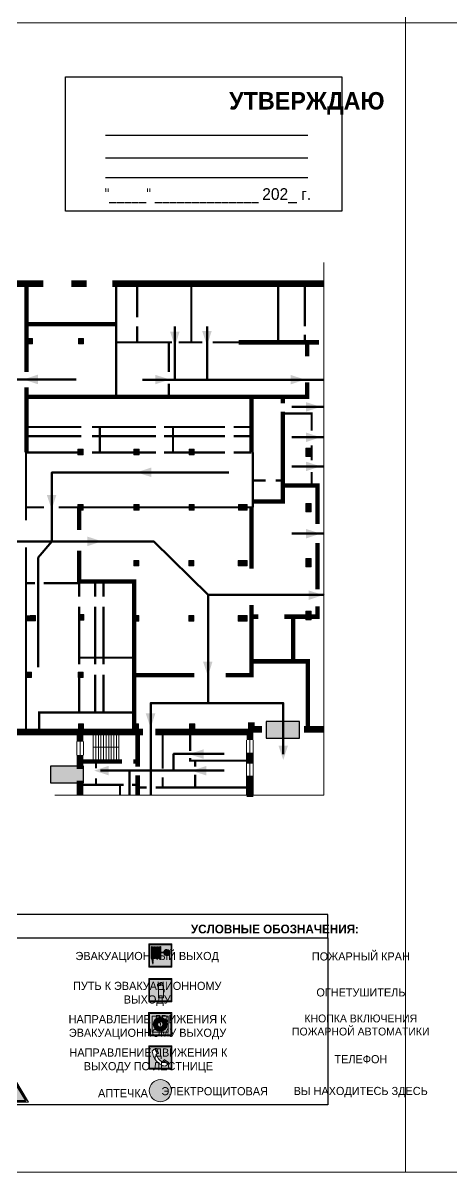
# Model space of a CAD drawing. Header units: millimetres. Extents: x 13810 to 67229, y 12374 to 21950.
# Drawn here: x 38630.7 to 38777.9, y 13759.1 to 14154.1 of the extents above; entities that cross this region are included whole.
import ezdxf

# ---------------------------------------------------------------- set-up
doc = ezdxf.new("R2010")
doc.units = ezdxf.units.MM
doc.layers.add('План_Штампы', color=7, linetype='Continuous')
doc.styles.add('обычный', font='arial.ttf')

# ---------------------------------------------------------------- blocks, each defined once
blk = doc.blocks.new('A$C3E6D3DDE')
at = {"lineweight": 5}
h = blk.add_hatch(color=40, dxfattribs=at)
h.paths.add_polyline_path([(24.1, 1.45), (16.46, -11.35), (31.74, -11.35)])
h.paths.add_polyline_path([(24.09, -0.46), (30.03, -10.41), (18.14, -10.41)], flags=16)
h.paths.add_polyline_path([(24.54, -3.08), (23.41, -6.02), (25.13, -5.01), (24.33, -8.5), (24.82, -8.27), (23.79, -9.86), (23.4, -8.04), (23.8, -8.43), (24.04, -6.29), (22.39, -7.25), (23.44, -3.08)], flags=0)
h = blk.add_hatch(color=256, dxfattribs=at)
h.paths.add_polyline_path([(24.37, 0.03, 0.567511), (23.82, 0.03), (17.59, -10.4, 0.582454), (17.86, -10.88), (30.32, -10.88, 0.582149), (30.6, -10.4)])
h.paths.add_polyline_path([(24.09, -0.46), (18.14, -10.41), (30.03, -10.41)], flags=16)
h.paths.add_polyline_path([(24.54, -3.08), (23.41, -6.02), (25.13, -5.01), (24.33, -8.5), (24.82, -8.27), (23.79, -9.86), (23.4, -8.04), (23.8, -8.43), (24.04, -6.29), (22.39, -7.25), (23.44, -3.08)], flags=0)
h = blk.add_hatch(color=40, dxfattribs=at)
h.paths.add_polyline_path([(24.09, -0.46), (18.14, -10.41), (30.03, -10.41)])
h.paths.add_polyline_path([(24.82, -8.27), (23.79, -9.86), (23.4, -8.04), (23.8, -8.43), (24.04, -6.29), (22.39, -7.25), (23.44, -3.08), (24.54, -3.08), (23.41, -6.02), (25.13, -5.01), (24.33, -8.5)], flags=16)
at = {"color": 40, "lineweight": 5}
for p, q in [((16.46, -11.35), (24.1, 1.45)), ((24.1, 1.45), (31.74, -11.35))]:
    blk.add_line(p, q, dxfattribs=at)
at = {"lineweight": 5}
for p, q in [((17.59, -10.4), (23.82, 0.03)), ((24.37, 0.03), (30.6, -10.4)), ((18.14, -10.41), (24.09, -0.46)), ((23.44, -3.08), (22.39, -7.25)), ((22.39, -7.25), (24.04, -6.29)), ((23.41, -6.02), (24.54, -3.08)), ((25.13, -5.01), (23.41, -6.02)), ((24.54, -3.08), (23.44, -3.08)), ((24.04, -6.29), (23.8, -8.43)), ((24.09, -0.46), (30.03, -10.41)), ((24.33, -8.5), (25.13, -5.01)), ((17.86, -10.88), (30.32, -10.88)), ((18.14, -10.41), (30.03, -10.41)), ((23.8, -8.43), (23.4, -8.04)), ((23.4, -8.04), (23.79, -9.86)), ((23.79, -9.86), (24.82, -8.27)), ((24.82, -8.27), (24.33, -8.5))]:
    blk.add_line(p, q, dxfattribs=at)
at = {"color": 50, "lineweight": 5}
blk.add_line((31.74, -11.35), (16.46, -11.35), dxfattribs=at)
blk = doc.blocks.new('A$C37112FD5')
at = {"true_color": 0xf5f5ff}
h = blk.add_hatch(color=7, dxfattribs=at)
h.dxf.hatch_style = 1
h.paths.add_polyline_path([(12.8, -7.4), (0, -7.4), (0, -20.2), (12.8, -20.2)])
h.paths.add_polyline_path([(12.29, -7.91), (12.29, -19.69), (0.51, -19.69), (0.51, -7.91)], flags=16)
h.paths.add_polyline_path([(4.98, -9.04, -0.42597), (5.17, -9.22), (5.17, -12.25), (5.17, -15.29, -0.432244), (4.98, -15.47), (4.83, -15.47, -0.42597), (4.64, -15.29), (4.64, -12.25), (4.64, -9.22, -0.432244), (4.83, -9.04)], flags=0)
h.paths.add_polyline_path([(4.28, -9.22), (4.28, -12.25), (4.28, -15.29, -0.432244), (4.09, -15.47), (3.94, -15.47, -0.42597), (3.75, -15.29), (3.75, -12.25), (3.75, -9.22, -0.432244), (3.94, -9.04), (4.09, -9.04, -0.42597)], flags=0)
h.paths.add_polyline_path([(5.72, -9.04), (5.87, -9.04, -0.42597), (6.06, -9.22), (6.06, -12.25), (6.06, -15.29, -0.432244), (5.87, -15.47), (5.72, -15.47, -0.42597), (5.53, -15.29), (5.53, -12.25), (5.53, -9.22, -0.432244)], flags=0)
h.paths.add_polyline_path([(6.42, -8.9), (6.5, -8.9, -0.42597), (6.69, -9.08), (6.69, -12.03), (8.21, -12.03, -15.824349), (8.21, -12.47), (6.69, -12.47), (6.69, -15.42, -0.432244), (6.5, -15.6), (6.42, -15.6)], flags=0)
h.paths.add_polyline_path([(3.39, -9.22), (3.39, -12.25), (3.39, -15.29, -0.432244), (3.2, -15.47), (3.05, -15.47, -0.42597), (2.85, -15.29), (2.85, -12.25), (2.85, -9.22, -0.432244), (3.05, -9.04), (3.2, -9.04, -0.42597)], flags=0)
h.paths.add_polyline_path([(2.5, -9.22), (2.5, -16.71), (1.96, -16.71), (1.96, -9.22, -0.432244), (2.15, -9.04), (2.31, -9.04, -0.42597)], flags=0)
h.paths.add_polyline_path([(1.61, -8.9), (1.61, -15.6), (1.57, -15.6, -0.42597), (1.37, -15.42), (1.37, -12.03), (1.37, -9.09, -0.432244), (1.57, -8.9)], flags=0)
h.paths.add_polyline_path([(9.76, -10.81), (9.76, -12.03), (8.49, -12.03, -0.336371)], flags=0)
h.paths.add_polyline_path([(8.49, -12.47), (9.76, -12.47), (9.76, -13.7, -0.336371)], flags=0)
h.paths.add_polyline_path([(10.11, -10.81, -0.336371), (11.38, -12.03), (10.11, -12.03)], flags=0)
h.paths.add_polyline_path([(10.11, -12.47), (11.38, -12.47, -0.336371), (10.11, -13.7)], flags=0)
h.paths.add_polyline_path([(2.5, -16.84), (2.5, -17.05), (1.97, -17.05), (1.97, -16.84)], flags=0)
h.paths.add_polyline_path([(2.5, -17.24, -0.033778), (2.24, -18.6, -0.033778), (1.97, -17.24)], flags=0)
h = blk.add_hatch(color=242)
h.dxf.hatch_style = 1
h.paths.add_polyline_path([(12.29, -7.91), (0.51, -7.91), (0.51, -19.69), (12.29, -19.69)])
h.paths.add_polyline_path([(6.42, -15.6), (6.42, -8.9), (6.5, -8.9, -0.42597), (6.69, -9.08), (6.69, -12.03), (8.21, -12.03, -15.824349), (8.21, -12.47), (6.69, -12.47), (6.69, -15.42, -0.432244), (6.5, -15.6)], flags=16)
h.paths.add_polyline_path([(5.87, -15.47), (5.72, -15.47, -0.42597), (5.53, -15.29), (5.53, -12.25), (5.53, -9.22, -0.432244), (5.72, -9.04), (5.87, -9.04, -0.42597), (6.06, -9.22), (6.06, -12.25), (6.06, -15.29, -0.432244)], flags=16)
h.paths.add_polyline_path([(4.98, -15.47), (4.83, -15.47, -0.42597), (4.64, -15.29), (4.64, -12.25), (4.64, -9.22, -0.432244), (4.83, -9.04), (4.98, -9.04, -0.42597), (5.17, -9.22), (5.17, -12.25), (5.17, -15.29, -0.432244)], flags=16)
h.paths.add_polyline_path([(4.09, -15.47), (3.94, -15.47, -0.42597), (3.75, -15.29), (3.75, -12.25), (3.75, -9.22, -0.432244), (3.94, -9.04), (4.09, -9.04, -0.42597), (4.28, -9.22), (4.28, -12.25), (4.28, -15.29, -0.432244)], flags=16)
h.paths.add_polyline_path([(3.2, -15.47), (3.05, -15.47, -0.42597), (2.85, -15.29), (2.85, -12.25), (2.85, -9.22, -0.432244), (3.05, -9.04), (3.2, -9.04, -0.42597), (3.39, -9.22), (3.39, -12.25), (3.39, -15.29, -0.432244)], flags=16)
h.paths.add_polyline_path([(2.5, -17.05), (1.97, -17.05), (1.97, -16.84), (2.5, -16.84)], flags=16)
h.paths.add_polyline_path([(2.5, -17.24, -0.033778), (2.24, -18.6, -0.033778), (1.97, -17.24)], flags=16)
h.paths.add_polyline_path([(2.5, -16.71), (1.96, -16.71), (1.96, -9.22, -0.432244), (2.15, -9.04), (2.31, -9.04, -0.42597), (2.5, -9.22)], flags=16)
h.paths.add_polyline_path([(1.61, -15.6), (1.57, -15.6, -0.42597), (1.37, -15.42), (1.37, -12.03), (1.37, -9.09, -0.432244), (1.57, -8.9), (1.61, -8.9)], flags=16)
h.paths.add_polyline_path([(8.49, -12.47), (9.76, -12.47), (9.76, -13.7, -0.336371)], flags=0)
h.paths.add_polyline_path([(10.11, -13.7), (10.11, -12.47), (11.38, -12.47, -0.336371)], flags=0)
h.paths.add_polyline_path([(8.49, -12.03, -0.336371), (9.76, -10.81), (9.76, -12.03)], flags=0)
h.paths.add_polyline_path([(10.11, -12.03), (10.11, -10.81, -0.336371), (11.38, -12.03)], flags=0)
h = blk.add_hatch(color=7, dxfattribs=at)
h.dxf.hatch_style = 1
h.paths.add_polyline_path([(1.61, -8.9), (1.57, -8.9, 0.432244), (1.37, -9.09), (1.37, -12.03), (1.37, -15.42, 0.42597), (1.57, -15.6), (1.61, -15.6)])
h.paths.add_polyline_path([(2.5, -9.22, 0.42597), (2.31, -9.04), (2.15, -9.04, 0.432244), (1.96, -9.22), (1.96, -16.71), (2.5, -16.71)])
h.paths.add_polyline_path([(2.5, -16.84), (1.97, -16.84), (1.97, -17.05), (2.5, -17.05)])
h.paths.add_polyline_path([(2.5, -17.24), (1.97, -17.24, 0.033778), (2.24, -18.6, 0.033778)])
h.paths.add_polyline_path([(3.39, -12.25), (3.39, -9.22, 0.42597), (3.2, -9.04), (3.05, -9.04, 0.432244), (2.85, -9.22), (2.85, -12.25), (2.85, -15.29, 0.42597), (3.05, -15.47), (3.2, -15.47, 0.432244), (3.39, -15.29)])
h.paths.add_polyline_path([(4.28, -12.25), (4.28, -9.22, 0.42597), (4.09, -9.04), (3.94, -9.04, 0.432244), (3.75, -9.22), (3.75, -12.25), (3.75, -15.29, 0.42597), (3.94, -15.47), (4.09, -15.47, 0.432244), (4.28, -15.29)])
h.paths.add_polyline_path([(5.17, -12.25), (5.17, -9.22, 0.42597), (4.98, -9.04), (4.83, -9.04, 0.432244), (4.64, -9.22), (4.64, -12.25), (4.64, -15.29, 0.42597), (4.83, -15.47), (4.98, -15.47, 0.432244), (5.17, -15.29)])
h.paths.add_polyline_path([(6.06, -12.25), (6.06, -9.22, 0.42597), (5.87, -9.04), (5.72, -9.04, 0.432244), (5.53, -9.22), (5.53, -12.25), (5.53, -15.29, 0.42597), (5.72, -15.47), (5.87, -15.47, 0.432244), (6.06, -15.29)])
h.paths.add_polyline_path([(6.69, -12.47), (8.21, -12.47, 15.824349), (8.21, -12.03), (6.69, -12.03), (6.69, -9.08, 0.42597), (6.5, -8.9), (6.42, -8.9), (6.42, -15.6), (6.5, -15.6, 0.432244), (6.69, -15.42)])
h.paths.add_polyline_path([(8.49, -12.47), (9.76, -12.47), (9.76, -13.7, -0.336371)], flags=16)
h.paths.add_polyline_path([(8.49, -12.03, -0.336371), (9.76, -10.81), (9.76, -12.03)], flags=16)
h.paths.add_polyline_path([(10.11, -12.47), (11.38, -12.47, -0.336371), (10.11, -13.7)], flags=16)
h.paths.add_polyline_path([(10.11, -12.03), (10.11, -10.81, -0.336371), (11.38, -12.03)], flags=16)
h = blk.add_hatch(color=242)
h.dxf.hatch_style = 1
h.paths.add_polyline_path([(9.76, -10.81, 0.336371), (8.49, -12.03), (9.76, -12.03)])
h.paths.add_polyline_path([(10.11, -10.81), (10.11, -12.03), (11.38, -12.03, 0.336371)])
h.paths.add_polyline_path([(11.38, -12.47), (10.11, -12.47), (10.11, -13.7, 0.336371)])
h.paths.add_polyline_path([(9.76, -12.47), (8.49, -12.47, 0.336371), (9.76, -13.7)])
at = {"color": 242, "lineweight": 5}
for p, q in [((0, -20.2), (0, -7.4)), ((0, -7.4), (12.8, -7.4)), ((1.37, -12.03), (1.37, -9.08)), ((1.37, -12.03), (1.37, -15.42)), ((1.57, -8.9), (1.61, -8.9)), ((1.61, -8.9), (1.61, -15.6)), ((1.96, -16.71), (1.96, -9.22)), ((2.15, -9.04), (2.31, -9.04)), ((2.5, -16.71), (2.5, -9.22)), ((2.85, -12.25), (2.85, -9.22)), ((2.85, -12.25), (2.85, -15.29)), ((3.05, -9.04), (3.2, -9.04)), ((3.39, -12.25), (3.39, -9.22)), ((3.39, -12.25), (3.39, -15.29)), ((3.75, -12.25), (3.75, -9.22)), ((3.75, -12.25), (3.75, -15.29)), ((3.94, -9.04), (4.09, -9.04)), ((4.28, -12.25), (4.28, -9.22)), ((4.28, -12.25), (4.28, -15.29)), ((4.64, -12.25), (4.64, -9.22)), ((4.64, -12.25), (4.64, -15.29)), ((4.83, -9.04), (4.98, -9.04)), ((5.17, -12.25), (5.17, -9.22)), ((5.17, -12.25), (5.17, -15.29)), ((5.53, -12.25), (5.53, -9.22)), ((5.53, -12.25), (5.53, -15.29)), ((5.72, -9.04), (5.87, -9.04)), ((6.06, -12.25), (6.06, -9.22)), ((6.06, -12.25), (6.06, -15.29)), ((6.42, -8.9), (6.42, -15.6)), ((6.5, -8.9), (6.42, -8.9)), ((6.69, -12.03), (6.69, -9.08)), ((8.21, -12.03), (6.69, -12.03)), ((8.21, -12.47), (6.69, -12.47)), ((6.69, -12.47), (6.69, -15.42)), ((9.76, -12.03), (8.49, -12.03)), ((9.76, -12.47), (8.49, -12.47)), ((9.76, -10.81), (9.76, -12.03)), ((9.76, -12.47), (9.76, -13.7)), ((10.11, -10.81), (10.11, -12.03)), ((11.38, -12.03), (10.11, -12.03)), ((11.38, -12.47), (10.11, -12.47)), ((10.11, -12.47), (10.11, -13.7)), ((12.8, -20.2), (12.8, -7.4)), ((1.57, -15.6), (1.61, -15.6)), ((1.96, -16.71), (2.5, -16.71)), ((1.97, -16.84), (2.5, -16.84)), ((1.97, -17.05), (1.97, -16.84)), ((2.5, -17.05), (1.97, -17.05)), ((1.97, -17.24), (2.5, -17.24)), ((2.5, -16.84), (2.5, -17.05)), ((3.05, -15.47), (3.2, -15.47)), ((3.94, -15.47), (4.09, -15.47)), ((4.83, -15.47), (4.98, -15.47)), ((5.72, -15.47), (5.87, -15.47)), ((6.42, -15.6), (6.5, -15.6)), ((0, -20.2), (12.8, -20.2))]:
    blk.add_line(p, q, dxfattribs=at)
blk.add_lwpolyline([(0.51, -7.91), (12.29, -7.91), (12.29, -19.69), (0.51, -19.69)], close=True, dxfattribs=at)
for centre, radius, start, end in [((1.56, -9.09), 0.182, 87.10267, 180.60715), ((2.15, -9.22), 0.182, 87.10267, 180.60715), ((2.32, -9.22), 0.182, 359.39285, 92.89733), ((3.04, -9.22), 0.182, 87.10267, 180.60715), ((3.21, -9.22), 0.182, 359.39285, 92.89733), ((3.93, -9.22), 0.182, 87.10267, 180.60715), ((4.1, -9.22), 0.182, 359.39285, 92.89733), ((4.82, -9.22), 0.182, 87.10267, 180.60715), ((4.99, -9.22), 0.182, 359.39285, 92.89733), ((5.71, -9.22), 0.182, 87.10267, 180.60715), ((5.88, -9.22), 0.182, 359.39285, 92.89733), ((6.51, -9.09), 0.182, 359.39285, 92.89733), ((9.93, -12.25), 1.74, 187.23185, 172.76815), ((9.93, -12.25), 1.46, 96.99266, 171.35851), ((9.93, -12.25), 1.46, 188.64149, 263.00734), ((9.93, -12.25), 1.46, 8.64149, 83.00734), ((9.93, -12.25), 1.46, 276.99266, 351.35851), ((1.56, -15.42), 0.182, 179.39285, 272.89733), ((12.17, -15.98), 10.27, 187.04098, 194.7793), ((-7.7, -15.98), 10.27, 345.2207, 352.95902), ((3.04, -15.29), 0.182, 179.39285, 272.89733), ((3.21, -15.29), 0.182, 267.10267, 0.60715), ((3.93, -15.29), 0.182, 179.39285, 272.89733), ((4.1, -15.29), 0.182, 267.10267, 0.60715), ((4.82, -15.29), 0.182, 179.39285, 272.89733), ((4.99, -15.29), 0.182, 267.10267, 0.60715), ((5.71, -15.29), 0.182, 179.39285, 272.89733), ((5.88, -15.29), 0.182, 267.10267, 0.60715), ((6.51, -15.42), 0.182, 267.10267, 0.60715)]:
    blk.add_arc(centre, radius, start, end, dxfattribs=at)
blk = doc.blocks.new('A$C7B8C2D5B')
at = {"lineweight": 0}
h = blk.add_hatch(color=5, dxfattribs=at)
h.dxf.hatch_style = 1
h.paths.add_polyline_path([(1.4, -3.02, 1), (-2.11, -3.02, 1)])
at = {"color": 5, "lineweight": 0}
blk.add_circle((-0.36, -3.02), 1.75, dxfattribs=at)
blk = doc.blocks.new('A$C456E1F9C')
at = {"lineweight": 5}
h = blk.add_hatch(color=242, dxfattribs=at)
h.paths.add_polyline_path([(0.51, -1.47), (0.51, -13.26), (12.29, -13.26), (12.29, -1.47)])
h.paths.add_polyline_path([(5.42, -4.95, -0.254479), (4.78, -5.4), (3.52, -2.53, -0.209735), (4.23, -2.4)], flags=16)
h.paths.add_polyline_path([(8.53, -8.6), (10.87, -10.17), (10.54, -10.76), (8.03, -9.13, -0.192251)], flags=16)
h.paths.add_polyline_path([(4.61, -5.49, 0.005518), (3.87, -5.72, 0.128647), (7.49, -10.01, 0.00809), (7.83, -9.33), (10.47, -10.97, -0.16736), (8.99, -12.25, -0.327862), (1.95, -3.95, -0.166952), (3.36, -2.62)], flags=16)
at = {"color": 242, "lineweight": 5}
for p, q in [((0, -13.77), (0, -0.97)), ((12.8, -0.97), (0, -0.97)), ((4.61, -5.49), (3.36, -2.62)), ((3.52, -2.53), (4.78, -5.4)), ((4.23, -2.4), (5.42, -4.95)), ((12.8, -13.77), (12.8, -0.97)), ((7.83, -9.33), (10.47, -10.97)), ((8.03, -9.13), (10.54, -10.76)), ((10.81, -10.12), (8.53, -8.6)), ((10.54, -10.76), (10.8, -10.3)), ((10.8, -10.3), (10.81, -10.12)), ((0, -13.77), (12.8, -13.77))]:
    blk.add_line(p, q, dxfattribs=at)
blk.add_lwpolyline([(0.51, -1.47), (12.29, -1.47), (12.29, -13.26), (0.51, -13.26)], close=True, dxfattribs=at)
for centre, radius, start, end in [((4.59, -5.34), 2.99, 114.28453, 152.19739), ((11.12, -3.31), 9.19, 183.99153, 256.60086), ((4.02, -3.27), 0.891, 76.32839, 123.70924), ((14.98, -39.1), 35.17, 107.14873, 108.41345), ((13.86, -0.94), 11.08, 205.55365, 234.87622), ((4.68, -4.59), 0.824, 276.9621, 334.07228), ((-13.31, 0.8), 23.44, 332.54871, 334.40268), ((8.94, -9.5), 0.989, 114.40924, 157.93883), ((7.87, -9.46), 3, 291.92908, 329.9329)]:
    blk.add_arc(centre, radius, start, end, dxfattribs=at)
blk = doc.blocks.new('A$C54414219')
at = {"true_color": 0xffffff}
h = blk.add_hatch(color=7, dxfattribs=at)
h.paths.add_polyline_path([(2.39, -9.45), (2.39, -18.3), (11.23, -18.3), (11.23, -9.45)], flags=0)
h.paths.add_polyline_path([(10.71, -13.87, -1), (2.92, -13.87, -1)], flags=0)
h.paths.add_polyline_path([(8.3, -13.87, -1), (5.33, -13.87, -1)], flags=0)
h.paths.add_polyline_path([(0.41, -7.47), (0.41, -20.27), (13.21, -20.27), (13.21, -7.47)])
h.paths.add_polyline_path([(0.92, -19.77), (12.71, -19.77), (12.71, -7.98), (0.92, -7.98)], flags=16)
h.paths.add_polyline_path([(11.23, -9.45), (11.23, -18.3), (2.39, -18.3), (2.39, -9.45)], flags=0)
at = {"lineweight": 5}
h = blk.add_hatch(color=242, dxfattribs=at)
h.paths.add_polyline_path([(12.71, -7.98), (0.92, -7.98), (0.92, -19.77), (12.71, -19.77)])
h.paths.add_polyline_path([(11.23, -18.3), (2.39, -18.3), (2.39, -9.45), (11.23, -9.45)], flags=16)
h.paths.add_polyline_path([(10.71, -13.87, -1), (2.92, -13.87, -1)], flags=0)
h.paths.add_polyline_path([(8.3, -13.87, -1), (5.33, -13.87, -1)], flags=0)
at = {"true_color": 0xffffff}
h = blk.add_hatch(color=7, dxfattribs=at)
h.paths.add_polyline_path([(2.39, -9.45), (2.39, -18.3), (11.23, -18.3), (11.23, -9.45)])
h.paths.add_polyline_path([(10.71, -13.87, -1), (2.92, -13.87, -1)], flags=16)
h.paths.add_polyline_path([(8.3, -13.87, -1), (5.33, -13.87, -1)], flags=0)
at = {"lineweight": 5}
h = blk.add_hatch(color=242, dxfattribs=at)
h.paths.add_polyline_path([(2.92, -13.87, 1), (10.71, -13.87, 1)])
h.paths.add_polyline_path([(8.3, -13.87, -1), (5.33, -13.87, -1)], flags=16)
at = {"color": 242, "lineweight": 5}
for p, q in [((0.41, -20.27), (0.41, -7.47)), ((0.41, -7.47), (13.21, -7.47)), ((0.41, -7.47), (13.21, -7.47)), ((13.21, -20.27), (13.21, -7.47)), ((0.41, -20.27), (13.21, -20.27))]:
    blk.add_line(p, q, dxfattribs=at)
for points in [[(0.92, -7.98), (12.71, -7.98), (12.71, -19.77), (0.92, -19.77)], [(2.39, -9.45), (11.23, -9.45), (11.23, -18.3), (2.39, -18.3)]]:
    blk.add_lwpolyline(points, close=True, dxfattribs=at)
for radius in [3.89, 1.49]:
    blk.add_circle((6.81, -13.87), radius, dxfattribs=at)
blk = doc.blocks.new('A$C3AD82952')
at = {"true_color": 0xf5f5ff}
h = blk.add_hatch(color=7, dxfattribs=at)
h.dxf.hatch_style = 1
h.paths.add_polyline_path([(8.21, 8.73, 0.414214), (7.89, 9.05), (7.22, 9.05), (7.22, 9.92), (7.59, 9.92, 1), (7.57, 10.36), (7.22, 10.36), (7.22, 10.6), (6.43, 10.6), (6.43, 10.36), (6.01, 10.36), (4.74, 9.59), (4.74, 8.69), (4.98, 8.73), (4.98, 9.26), (6.12, 9.91), (6.43, 9.91), (6.43, 9.05), (5.76, 9.05, 0.414214), (5.44, 8.73), (5.44, 2.2), (8.21, 2.2)], flags=0)
h.paths.add_polyline_path([(12.8, 12.8), (0, 12.8), (0, 0), (12.8, 0)])
h.paths.add_polyline_path([(0.51, 12.29), (12.29, 12.29), (12.29, 0.51), (0.51, 0.51)], flags=16)
h.paths.add_polyline_path([(4.74, 9.59), (6.01, 10.36), (6.43, 10.36), (6.43, 10.6), (7.22, 10.6), (7.22, 10.36), (7.59, 10.36, -0.94586), (7.59, 9.92), (7.22, 9.92), (7.22, 9.05), (7.89, 9.05, -0.414214), (8.21, 8.73), (8.21, 2.2), (5.44, 2.2), (5.44, 8.73, -0.414214), (5.76, 9.05), (6.43, 9.05), (6.43, 9.91), (6.12, 9.91), (4.98, 9.26), (4.98, 8.73), (4.74, 8.69)], flags=0)
h = blk.add_hatch(color=242)
h.dxf.hatch_style = 1
h.paths.add_polyline_path([(12.29, 12.29), (0.51, 12.29), (0.51, 0.51), (12.29, 0.51)])
h.paths.add_polyline_path([(4.74, 8.69), (4.74, 9.59), (6.01, 10.36), (6.43, 10.36), (6.43, 10.6), (7.22, 10.6), (7.22, 10.36), (7.59, 10.36, -0.94586), (7.59, 9.92), (7.22, 9.92), (7.22, 9.05), (7.89, 9.05, -0.414214), (8.21, 8.73), (8.21, 2.2), (5.44, 2.2), (5.44, 8.73, -0.414214), (5.76, 9.05), (6.43, 9.05), (6.43, 9.91), (6.12, 9.91), (4.98, 9.26), (4.98, 8.73)], flags=16)
h = blk.add_hatch(color=7, dxfattribs=at)
h.dxf.hatch_style = 1
h.paths.add_polyline_path([(8.21, 8.73, 0.414214), (7.89, 9.05), (7.22, 9.05), (7.22, 9.92), (7.59, 9.92, 1), (7.57, 10.36), (7.22, 10.36), (7.22, 10.6), (6.43, 10.6), (6.43, 10.36), (6.01, 10.36), (4.74, 9.59), (4.74, 8.69), (4.98, 8.73), (4.98, 9.26), (6.12, 9.91), (6.43, 9.91), (6.43, 9.05), (5.76, 9.05, 0.414214), (5.44, 8.73), (5.44, 2.2), (8.21, 2.2)])
at = {"color": 242, "lineweight": 5}
for p, q in [((0, 0), (0, 12.8)), ((0, 12.8), (12.8, 12.8)), ((12.8, 0), (12.8, 12.8)), ((6.01, 10.36), (4.74, 9.59)), ((4.74, 9.59), (4.74, 8.69)), ((4.74, 8.69), (4.98, 8.73)), ((4.98, 9.26), (6.12, 9.91)), ((4.98, 8.73), (4.98, 9.26)), ((5.44, 2.2), (5.44, 8.73)), ((5.76, 9.05), (6.43, 9.05)), ((6.01, 10.36), (6.43, 10.36)), ((6.12, 9.91), (6.43, 9.91)), ((7.22, 10.6), (6.43, 10.6)), ((6.43, 10.6), (6.43, 10.36)), ((6.43, 9.91), (6.43, 9.05)), ((7.22, 10.36), (7.22, 10.6)), ((7.59, 10.36), (7.22, 10.36)), ((7.22, 9.05), (7.22, 9.92)), ((7.59, 9.92), (7.22, 9.92)), ((7.89, 9.05), (7.22, 9.05)), ((8.21, 2.2), (8.21, 8.73)), ((0, 0), (12.8, 0)), ((5.44, 2.2), (8.21, 2.2))]:
    blk.add_line(p, q, dxfattribs=at)
blk.add_lwpolyline([(0.51, 12.29), (12.29, 12.29), (12.29, 0.51), (0.51, 0.51)], close=True, dxfattribs=at)
for centre, radius, start, end in [((5.76, 8.73), 0.32, 90, 180), ((7.58, 10.14), 0.223, 273.18746, 86.81254), ((7.89, 8.73), 0.32, 0, 90)]:
    blk.add_arc(centre, radius, start, end, dxfattribs=at)
blk = doc.blocks.new('A$C7B4425F7')
at = {"true_color": 0xffffff}
blk.add_hatch(color=7, dxfattribs=at).paths.add_polyline_path([(0, 0), (-16, 0), (-16, -8), (0, -8)])
h = blk.add_hatch(color=126)
h.paths.add_polyline_path([(-0.2, -0.2), (-15.8, -0.2), (-15.8, -7.8), (-0.2, -7.8)])
h.paths.add_polyline_path([(-11.76, -2.03), (-11.76, -3.66), (-11.17, -3.66, -0.568275), (-11.17, -6.18), (-12.58, -6.18), (-12.58, -2.03)], flags=16)
h.paths.add_polyline_path([(-13.33, -4.12, -0.495768), (-13.59, -6.18), (-15.03, -6.18), (-15.03, -2.03), (-13.59, -2.03, -0.487973)], flags=16)
h.paths.add_polyline_path([(-10.25, -2.03), (-9.48, -2.03), (-9.48, -6.18), (-10.25, -6.18)], flags=16)
h.paths.add_polyline_path([(-13.84, -3.69), (-14.24, -3.69), (-14.24, -3.03), (-13.9, -3.03, -0.692621)], flags=0)
h.paths.add_polyline_path([(-9.15, -2.03), (-8.4, -2.03), (-8.04, -3.07), (-7.68, -2.03), (-6.93, -2.03), (-7.64, -4.1), (-6.93, -6.18), (-7.68, -6.18), (-8.04, -5.14), (-8.4, -6.18), (-9.15, -6.18), (-8.44, -4.1)], flags=16)
h.paths.add_polyline_path([(-11.76, -4.46), (-11.42, -4.46, -0.692621), (-11.36, -5.12), (-11.76, -5.12)], flags=0)
h.paths.add_polyline_path([(-13.9, -5.2), (-14.24, -5.2), (-14.24, -4.55), (-13.84, -4.55, -0.708038)], flags=0)
edge = h.paths.add_edge_path(flags=16)
edge.add_ellipse((-5.51, -4.08), major_axis=(0, 2.05), ratio=0.586184, start_angle=0, end_angle=360)
edge = h.paths.add_edge_path(flags=0)
edge.add_ellipse((-5.51, -4.08), major_axis=(0, 1.14), ratio=0.454828, start_angle=0, end_angle=360)
h.paths.add_polyline_path([(-4.13, -4.96, 0.377264), (-3.48, -4.52, 0.0555), (-3.16, -2.03), (-1.66, -2.03), (-1.66, -4.96), (-0.96, -4.96), (-0.96, -7.01), (-1.75, -7.01), (-1.75, -6.18), (-3.3, -6.18), (-3.3, -7.02), (-4.13, -7.02)], flags=16)
h.paths.add_polyline_path([(-2.73, -2.91), (-2.28, -2.91), (-2.28, -4.96), (-3.05, -4.96, 0.079136)], flags=0)
at = {"color": 126}
blk.add_lwpolyline([(-16, -8), (0, -8), (0, 0), (-16, 0)], close=True, dxfattribs=at)

msp = doc.modelspace()

# ---------------------------------------------------------------- hatches: boundary and pattern name
at = {"lineweight": 0}
h = msp.add_hatch(color=256, dxfattribs=at)
h.dxf.hatch_style = 1
h.paths.add_polyline_path([(38634.01, 14043.71), (38634.01, 14045.58), (38632.2, 14045.58), (38632.2, 14043.71)])
h = msp.add_hatch(color=256, dxfattribs=at)
h.dxf.hatch_style = 1
h.paths.add_polyline_path([(38651.54, 14043.71), (38651.54, 14045.58), (38649.74, 14045.58), (38649.74, 14043.71)])
h = msp.add_hatch(color=256, dxfattribs=at)
h.dxf.hatch_style = 1
h.paths.add_polyline_path([(38651.35, 14005.63), (38651.35, 14007.51), (38649.55, 14007.51), (38649.55, 14005.63)])
h = msp.add_hatch(color=256, dxfattribs=at)
h.dxf.hatch_style = 1
h.paths.add_polyline_path([(38670.64, 14005.63), (38670.64, 14007.51), (38668.84, 14007.51), (38668.84, 14005.63)])
h = msp.add_hatch(color=256, dxfattribs=at)
h.dxf.hatch_style = 1
h.paths.add_polyline_path([(38689.58, 14005.63), (38689.58, 14007.51), (38687.78, 14007.51), (38687.78, 14005.63)])
h = msp.add_hatch(color=256, dxfattribs=at)
h.dxf.hatch_style = 1
h.paths.add_polyline_path([(38727.97, 14005.05), (38729.78, 14005.05), (38729.78, 14007.94), (38727.97, 14007.94)])
h = msp.add_hatch(color=256, dxfattribs=at)
h.dxf.hatch_style = 1
h.paths.add_polyline_path([(38651.35, 13986.63), (38651.35, 13988.5), (38649.55, 13988.5), (38649.55, 13986.63)])
h = msp.add_hatch(color=256, dxfattribs=at)
h.dxf.hatch_style = 1
h.paths.add_polyline_path([(38670.64, 13986.63), (38670.64, 13988.5), (38668.84, 13988.5), (38668.84, 13986.63)])
h = msp.add_hatch(color=256, dxfattribs=at)
h.dxf.hatch_style = 1
h.paths.add_polyline_path([(38689.58, 13986.63), (38689.58, 13988.5), (38687.78, 13988.5), (38687.78, 13986.63)])
h = msp.add_hatch(color=256, dxfattribs=at)
h.dxf.hatch_style = 1
h.paths.add_polyline_path([(38707.81, 13986.63), (38707.81, 13988.5), (38704.83, 13988.5), (38704.83, 13986.63)])
h = msp.add_hatch(color=256, dxfattribs=at)
h.dxf.hatch_style = 1
h.paths.add_polyline_path([(38727.97, 13985.99), (38729.78, 13985.99), (38729.78, 13988.88), (38727.97, 13988.88)])
h = msp.add_hatch(color=256, dxfattribs=at)
h.dxf.hatch_style = 1
h.paths.add_polyline_path([(38670.55, 13967.43), (38670.55, 13969.31), (38668.75, 13969.31), (38668.75, 13967.43)])
h = msp.add_hatch(color=256, dxfattribs=at)
h.dxf.hatch_style = 1
h.paths.add_polyline_path([(38689.49, 13967.43), (38689.49, 13969.31), (38687.69, 13969.31), (38687.69, 13967.43)])
h = msp.add_hatch(color=256, dxfattribs=at)
h.dxf.hatch_style = 1
h.paths.add_polyline_path([(38707.73, 13967.43), (38707.73, 13969.31), (38704.74, 13969.31), (38704.74, 13967.43)])
h = msp.add_hatch(color=256, dxfattribs=at)
h.dxf.hatch_style = 1
h.paths.add_polyline_path([(38727.97, 13967.11), (38729.78, 13967.11), (38729.78, 13970), (38727.97, 13970)])
h = msp.add_hatch(color=256, dxfattribs=at)
h.dxf.hatch_style = 1
h.paths.add_polyline_path([(38727.97, 13948.91), (38729.78, 13948.91), (38729.78, 13951.8), (38727.97, 13951.8)])
h = msp.add_hatch(color=256, dxfattribs=at)
h.dxf.hatch_style = 1
h.paths.add_polyline_path([(38634.95, 13948.5), (38634.95, 13950.38), (38631.72, 13950.38), (38631.72, 13948.5)])
h = msp.add_hatch(color=256, dxfattribs=at)
h.dxf.hatch_style = 1
h.paths.add_polyline_path([(38651.6, 13948.8), (38651.6, 13950.68), (38649.79, 13950.68), (38649.79, 13948.8)])
h = msp.add_hatch(color=256, dxfattribs=at)
h.dxf.hatch_style = 1
h.paths.add_polyline_path([(38670.55, 13948.43), (38670.55, 13950.31), (38668.75, 13950.31), (38668.75, 13948.43)])
h = msp.add_hatch(color=256, dxfattribs=at)
h.dxf.hatch_style = 1
h.paths.add_polyline_path([(38689.49, 13948.43), (38689.49, 13950.31), (38687.69, 13950.31), (38687.69, 13948.43)])
h = msp.add_hatch(color=256, dxfattribs=at)
h.dxf.hatch_style = 1
h.paths.add_polyline_path([(38707.73, 13948.43), (38707.73, 13950.31), (38704.74, 13950.31), (38704.74, 13948.43)])
h = msp.add_hatch(color=256, dxfattribs=at)
h.dxf.hatch_style = 1
h.paths.add_polyline_path([(38633.65, 13929.07), (38633.65, 13930.94), (38631.85, 13930.94), (38631.85, 13929.07)])
h = msp.add_hatch(color=256, dxfattribs=at)
h.dxf.hatch_style = 1
h.paths.add_polyline_path([(38651.42, 13929.07), (38651.42, 13930.94), (38649.62, 13930.94), (38649.62, 13929.07)])
h = msp.add_hatch(color=256, dxfattribs=at)
h.dxf.hatch_style = 1
h.paths.add_polyline_path([(38651.54, 13911.21), (38651.54, 13913.08), (38649.74, 13913.08), (38649.74, 13911.21)])
h = msp.add_hatch(color=256, dxfattribs=at)
h.dxf.hatch_style = 1
h.paths.add_polyline_path([(38670.44, 13911.21), (38670.44, 13913.08), (38668.64, 13913.08), (38668.64, 13911.21)])
h = msp.add_hatch(color=256, dxfattribs=at)
h.dxf.hatch_style = 1
h.paths.add_polyline_path([(38689.79, 13911.21), (38689.79, 13913.08), (38687.99, 13913.08), (38687.99, 13911.21)])

# ---------------------------------------------------------------- linework, layer by layer
at = {"color": 126, "lineweight": 0, "true_color": 0x008754}
for points in [[(38162.27, 14549.05), (38762.27, 14549.05), (38762.27, 14154.05), (38162.27, 14154.05)], [(38762.27, 14549.05), (39362.27, 14549.05), (39362.27, 14154.05), (38762.27, 14154.05)], [(38162.27, 14154.05), (38762.27, 14154.05), (38762.27, 13759.05), (38162.27, 13759.05)], [(38162.27, 14154.05), (38762.27, 14154.05), (38762.27, 13759.05), (38162.27, 13759.05)], [(38162.27, 14154.05), (38762.27, 14154.05), (38762.27, 13759.05), (38162.27, 13759.05)], [(38162.27, 14154.05), (38762.27, 14154.05), (38762.27, 13759.05), (38162.27, 13759.05)], [(38762.27, 14154.05), (39362.27, 14154.05), (39362.27, 13759.05), (38762.27, 13759.05)], [(38762.27, 14154.05), (39362.27, 14154.05), (39362.27, 13759.05), (38762.27, 13759.05)], [(38762.27, 14154.05), (39362.27, 14154.05), (39362.27, 13759.05), (38762.27, 13759.05)], [(38762.27, 14154.05), (39362.27, 14154.05), (39362.27, 13759.05), (38762.27, 13759.05)]]:
    msp.add_lwpolyline(points, close=True, dxfattribs=at)
for points in [[(38645.35, 14135.56), (38740.36, 14135.56), (38740.36, 14089.35), (38645.35, 14089.35)], [(38591.73, 13839.51), (38735.5, 13839.51), (38735.5, 13847.57), (38591.73, 13847.57)], [(38591.73, 13839.51), (38735.5, 13839.51), (38735.5, 13782.12), (38591.73, 13782.12)]]:
    msp.add_lwpolyline(points, close=True)
for points in [[(38659.11, 14115.51), (38728.63, 14115.51)], [(38659.11, 14107.75), (38728.63, 14107.75)], [(38659.11, 14100.96), (38728.63, 14100.96)]]:
    msp.add_lwpolyline(points)
at = {"lineweight": 0}
for points in [[(38641.63, 13888.61), (38734.09, 13888.61), (38734.09, 14071.68)], [(38632.2, 14045.58), (38634.01, 14045.58), (38634.01, 14043.71), (38632.2, 14043.71), (38632.2, 14045.58)], [(38649.74, 14045.58), (38651.54, 14045.58), (38651.54, 14043.71), (38649.74, 14043.71), (38649.74, 14045.58)], [(38649.55, 14007.51), (38651.35, 14007.51), (38651.35, 14005.63), (38649.55, 14005.63), (38649.55, 14007.51)], [(38668.84, 14007.51), (38670.64, 14007.51), (38670.64, 14005.63), (38668.84, 14005.63), (38668.84, 14007.51)], [(38687.78, 14007.51), (38689.58, 14007.51), (38689.58, 14005.63), (38687.78, 14005.63), (38687.78, 14007.51)], [(38727.97, 14007.94), (38729.78, 14007.94), (38729.78, 14005.05), (38727.97, 14005.05), (38727.97, 14007.94)], [(38649.55, 13988.5), (38651.35, 13988.5), (38651.35, 13986.63), (38649.55, 13986.63), (38649.55, 13988.5)], [(38668.84, 13988.5), (38670.64, 13988.5), (38670.64, 13986.63), (38668.84, 13986.63), (38668.84, 13988.5)], [(38687.78, 13988.5), (38689.58, 13988.5), (38689.58, 13986.63), (38687.78, 13986.63), (38687.78, 13988.5)], [(38704.83, 13988.5), (38707.81, 13988.5), (38707.81, 13986.63), (38704.83, 13986.63), (38704.83, 13988.5)], [(38727.97, 13988.88), (38729.78, 13988.88), (38729.78, 13985.99), (38727.97, 13985.99), (38727.97, 13988.88)], [(38668.75, 13969.31), (38670.55, 13969.31), (38670.55, 13967.43), (38668.75, 13967.43), (38668.75, 13969.31)], [(38687.69, 13969.31), (38689.49, 13969.31), (38689.49, 13967.43), (38687.69, 13967.43), (38687.69, 13969.31)], [(38704.74, 13969.31), (38707.73, 13969.31), (38707.73, 13967.43), (38704.74, 13967.43), (38704.74, 13969.31)], [(38727.97, 13970), (38729.78, 13970), (38729.78, 13967.11), (38727.97, 13967.11), (38727.97, 13970)], [(38727.97, 13951.8), (38729.78, 13951.8), (38729.78, 13948.91), (38727.97, 13948.91), (38727.97, 13951.8)], [(38633.15, 13950.38), (38634.95, 13950.38), (38634.95, 13948.5), (38631.72, 13948.5), (38631.72, 13950.38)], [(38649.79, 13950.68), (38651.6, 13950.68), (38651.6, 13948.8), (38649.79, 13948.8), (38649.79, 13950.68)], [(38668.75, 13950.31), (38670.55, 13950.31), (38670.55, 13948.43), (38668.75, 13948.43), (38668.75, 13950.31)], [(38687.69, 13950.31), (38689.49, 13950.31), (38689.49, 13948.43), (38687.69, 13948.43), (38687.69, 13950.31)], [(38704.74, 13950.31), (38707.73, 13950.31), (38707.73, 13948.43), (38704.74, 13948.43), (38704.74, 13950.31)], [(38631.85, 13930.94), (38633.65, 13930.94), (38633.65, 13929.07), (38631.85, 13929.07), (38631.85, 13930.94)], [(38649.62, 13930.94), (38651.42, 13930.94), (38651.42, 13929.07), (38649.62, 13929.07), (38649.62, 13930.94)], [(38649.74, 13913.08), (38651.54, 13913.08), (38651.54, 13911.21), (38649.74, 13911.21), (38649.74, 13913.08)], [(38668.64, 13913.08), (38670.44, 13913.08), (38670.44, 13911.21), (38668.64, 13911.21), (38668.64, 13913.08)], [(38687.99, 13913.08), (38689.79, 13913.08), (38689.79, 13911.21), (38687.99, 13911.21), (38687.99, 13913.08)], [(38654.85, 13910.36), (38654.85, 13900.15)], [(38655.73, 13910.36), (38655.73, 13900.15)], [(38655.73, 13910.36), (38655.73, 13900.15)], [(38656.62, 13910.36), (38656.62, 13900.15)], [(38656.62, 13910.36), (38656.62, 13900.15)], [(38657.5, 13910.36), (38657.5, 13900.15)], [(38657.5, 13910.36), (38657.5, 13900.15)], [(38658.39, 13910.36), (38658.39, 13900.15)], [(38658.39, 13910.36), (38658.39, 13900.15)], [(38659.28, 13910.36), (38659.28, 13900.15)], [(38659.28, 13910.36), (38659.28, 13900.15)], [(38660.16, 13910.36), (38660.16, 13900.15)], [(38660.16, 13910.36), (38660.16, 13900.15)], [(38661.05, 13910.36), (38661.05, 13900.15)], [(38661.05, 13910.36), (38661.05, 13900.15)], [(38661.93, 13910.36), (38661.93, 13900.15)], [(38661.93, 13910.36), (38661.93, 13900.15)], [(38662.82, 13910.36), (38662.82, 13900.15)], [(38662.82, 13910.36), (38662.82, 13900.15)], [(38663.7, 13910.36), (38663.7, 13900.15)], [(38649.18, 13907), (38649.18, 13902.4)], [(38650.33, 13907), (38650.33, 13902.4)], [(38650.33, 13907), (38650.33, 13902.4)], [(38651.47, 13907), (38651.47, 13902.4)], [(38663.7, 13905.07), (38654.85, 13905.07)], [(38707.57, 13907.56), (38707.57, 13888.61)], [(38708.71, 13907.56), (38708.71, 13888.61)], [(38708.71, 13907.56), (38708.71, 13888.61)], [(38709.85, 13907.56), (38709.85, 13888.61)]]:
    msp.add_lwpolyline(points, dxfattribs=at)
for points, const_width in [([(38637.74, 14064.46), (38195.49, 14064.46)], 2.29), ([(38631.89, 14034.08), (38631.89, 14064.46)], 1.52), ([(38652.63, 14064.46), (38647.35, 14064.46)], 2.29), ([(38734.09, 14064.46), (38661.36, 14064.46)], 2.29), ([(38662.74, 14064.46), (38662.74, 14025.54)], 0.762), ([(38669.98, 14052.85), (38669.98, 14064.46)], 0.762), ([(38688.56, 14044.26), (38688.56, 14064.46)], 0.762), ([(38718.44, 14044.26), (38718.44, 14064.46)], 0.762), ([(38727.63, 14049.79), (38727.63, 14064.46)], 0.762), ([(38662.74, 14050.53), (38631.89, 14050.53)], 1.52), ([(38669.98, 14044.26), (38669.98, 14049.73)], 0.762), ([(38727.63, 14044.26), (38727.63, 14046.91)], 0.762), ([(38681.88, 14044.26), (38662.74, 14044.26)], 0.762), ([(38680.81, 14034.02), (38680.81, 14044.26)], 0.762), ([(38692.33, 14044.26), (38684.2, 14044.26)], 0.762), ([(38704.82, 14044.26), (38695.86, 14044.26)], 0.762), ([(38732.46, 14044.26), (38704.82, 14044.26)], 1.52), ([(38728.4, 14044.26), (38728.4, 14039.43)], 1.52), ([(38728.4, 14030.53), (38728.4, 14025.54), (38631.89, 14025.54)], 1.52), ([(38680.81, 14025.54), (38680.81, 14030.07)], 0.762), ([(38631.89, 14028.85), (38631.89, 14006.42)], 1.52), ([(38709.25, 14006.42), (38709.25, 14025.54)], 1.52), ([(38720.04, 14023.28), (38720.04, 14025.54)], 1.52), ([(38709.74, 13989.59), (38720.04, 13989.59), (38720.04, 14020.41)], 1.52), ([(38729.97, 14013.92), (38729.97, 14019.84), (38720.04, 14019.84)], 0.762), ([(38650.81, 14015.15), (38631.89, 14015.15)], 0.762), ([(38676.45, 14015.15), (38654.45, 14015.15)], 0.762), ([(38657.13, 14015.15), (38657.13, 14006.42)], 0.762), ([(38700.18, 14015.15), (38679.13, 14015.15)], 0.762), ([(38682.29, 14006.42), (38682.29, 14015.15)], 0.762), ([(38709.25, 14015.15), (38703.14, 14015.15)], 0.762), ([(38650.81, 14011.99), (38631.89, 14011.99)], 0.762), ([(38676.45, 14011.99), (38654.45, 14011.99)], 0.762), ([(38700.18, 14011.99), (38679.13, 14011.99)], 0.762), ([(38709.25, 14011.99), (38703.14, 14011.99)], 0.762), ([(38637.89, 13987.57), (38631.72, 13987.57), (38631.72, 14006.42)], 0.762), ([(38650.81, 14006.42), (38631.89, 14006.42)], 0.762), ([(38676.45, 14006.42), (38654.45, 14006.42)], 0.762), ([(38700.18, 14006.42), (38679.13, 14006.42)], 0.762), ([(38709.25, 14006.42), (38703.14, 14006.42)], 0.762), ([(38709.74, 13987.57), (38709.74, 14006.42)], 0.762), ([(38729.97, 14003.71), (38729.97, 14008.87)], 0.762), ([(38729.97, 13995.05), (38729.97, 13999.7)], 0.762), ([(38714.12, 13996.74), (38709.74, 13996.74)], 0.762), ([(38720.04, 13996.74), (38717.55, 13996.74)], 0.762), ([(38731.93, 13981.84), (38731.93, 13995.05), (38720.04, 13995.05)], 1.52), ([(38631.72, 13987.57), (38631.72, 13983.03)], 0.762), ([(38709.25, 13987.57), (38642.96, 13987.57)], 0.762), ([(38650, 13987.57), (38650, 13979.79)], 1.52), ([(38709.25, 13966.45), (38709.25, 13987.95)], 1.52), ([(38731.93, 13959.32), (38731.93, 13975.29)], 1.52), ([(38631.72, 13973.85), (38631.72, 13910.36)], 0.762), ([(38650, 13972.66), (38650, 13962.07), (38668.88, 13962.07), (38668.88, 13910.36)], 1.52), ([(38634.86, 13961.47), (38631.72, 13961.47)], 0.762), ([(38650, 13961.47), (38637.78, 13961.47)], 0.762), ([(38650, 13961.47), (38650, 13956.85)], 0.762), ([(38655.49, 13956.85), (38655.49, 13962.07)], 0.762), ([(38658.41, 13962.07), (38658.41, 13956.85)], 0.762), ([(38650, 13953.35), (38650, 13933.55)], 0.762), ([(38655.49, 13933.55), (38655.49, 13953.35)], 0.762), ([(38658.41, 13953.35), (38658.41, 13933.55)], 0.762), ([(38700.44, 13929.89), (38709.25, 13929.89), (38709.25, 13953.93)], 1.52), ([(38720.52, 13949.98), (38731.93, 13949.98), (38731.93, 13953.49)], 1.52), ([(38711.67, 13949.98), (38709.25, 13949.98)], 1.52), ([(38723.56, 13934.6), (38723.56, 13949.98)], 1.52), ([(38650, 13935.86), (38668.88, 13935.86)], 0.762), ([(38728.66, 13911.23), (38728.66, 13934.6), (38709.25, 13934.6)], 1.52), ([(38650, 13930.04), (38650, 13917.04)], 0.762), ([(38655.49, 13917.04), (38655.49, 13930.04)], 0.762), ([(38658.41, 13930.04), (38658.41, 13917.04)], 0.762), ([(38689.57, 13929.89), (38668.88, 13929.89)], 1.52), ([(38668.88, 13917.04), (38636.26, 13917.04), (38636.26, 13910.36)], 0.762), ([(38712.93, 13911.23), (38709.25, 13911.23), (38709.25, 13913.64)], 2.29), ([(38734.09, 13911.23), (38727.36, 13911.23)], 2.29), ([(38671.91, 13910.36), (38234.75, 13910.36)], 2.29), ([(38650.33, 13910.36), (38650.33, 13907)], 2.29), ([(38670.12, 13898.44), (38670.12, 13910.36)], 1.52), ([(38676.15, 13910.36), (38708.71, 13910.36), (38708.71, 13907.56)], 2.29), ([(38678.71, 13897.77), (38678.71, 13910.36)], 0.762), ([(38688.15, 13910.36), (38688.15, 13903.77)], 0.762), ([(38708.71, 13903.27), (38708.71, 13899.48)], 2.29), ([(38650.33, 13902.4), (38650.33, 13897.61)], 2.29), ([(38664.79, 13900.15), (38650.33, 13900.15)], 1.52), ([(38655.78, 13897.83), (38655.78, 13900.15)], 0.762), ([(38670.12, 13900.15), (38668.59, 13900.15)], 1.52), ([(38688.15, 13901.38), (38688.15, 13900.47), (38708.71, 13900.47)], 0.762), ([(38689.86, 13900.47), (38689.86, 13898.45)], 0.762), ([(38670.12, 13888.61), (38670.12, 13895.38)], 1.52), ([(38708.71, 13895.36), (38708.71, 13888.03)], 2.29), ([(38650.33, 13893.6), (38650.33, 13888.61)], 2.29), ([(38665.28, 13892.13), (38650.33, 13892.13)], 0.762), ([(38655.78, 13892.13), (38655.78, 13894.34)], 0.762), ([(38664.05, 13892.13), (38664.05, 13888.61)], 0.762), ([(38670.12, 13892.13), (38668.16, 13892.13)], 0.762), ([(38678.71, 13891.22), (38678.71, 13894.71)], 0.762), ([(38689.86, 13895.63), (38689.86, 13891.22)], 0.762), ([(38670.12, 13891.22), (38673.25, 13891.22)], 0.762), ([(38676.32, 13891.22), (38708.71, 13891.22)], 0.762)]:
    msp.add_lwpolyline(points, dxfattribs=dict(at, const_width=const_width))
at = {"color": 126, "lineweight": 100, "true_color": 0x008754}
for points in [[(38682.9, 14049.76), (38682.9, 14031.41), (38682.9, 14031.41)], [(38693.97, 14031.41), (38693.97, 14049.76)], [(38430.34, 13929.18), (38430.34, 14044.07), (38627.15, 14044.07), (38627.15, 14031.5), (38649, 14031.5)], [(38627.15, 14031.5), (38627.15, 13975.85), (38640.66, 13975.85)], [(38734.09, 14031.41), (38671.77, 14031.41)], [(38734.09, 14022.1), (38723.09, 14022.1)], [(38734.09, 14011.65), (38723.09, 14011.65)], [(38701.43, 13999.55), (38640.66, 13999.55), (38640.66, 13975.85), (38675.67, 13975.85), (38694.31, 13957.43)], [(38734.09, 14001.63), (38723.09, 14001.63)], [(38640.66, 13975.85), (38635.9, 13970.3)], [(38734.09, 13978.51), (38723.09, 13978.51)], [(38635.9, 13970.3), (38635.9, 13932.64)], [(38734.09, 13957.43), (38734.09, 13957.43), (38694.31, 13957.43), (38694.31, 13920.25), (38720.19, 13920.25), (38720.19, 13902.7)], [(38674.65, 13897.04), (38674.65, 13920.25), (38694.31, 13920.25)], [(38699.89, 13902.8), (38682.47, 13902.8), (38682.47, 13897.04)], [(38667.31, 13888.61), (38667.31, 13897.04), (38657.34, 13897.04)], [(38667.31, 13897.04), (38699.89, 13897.04)], [(38674.65, 13897.04), (38674.65, 13888.61)]]:
    msp.add_lwpolyline(points, dxfattribs=at)
at = {"layer": 'План_Штампы', "color": 126, "true_color": 0x008754}
for points in [[(38681.27, 14047.92), (38684.54, 14047.92), (38682.93, 14042.91)], [(38692.31, 14048.16), (38695.58, 14048.15), (38693.97, 14043.15)], [(38635.81, 14033.16), (38635.8, 14029.89), (38630.79, 14031.51)], [(38676.17, 14029.85), (38676.17, 14033.11), (38681.18, 14031.5)], [(38722.69, 14029.8), (38722.69, 14033.07), (38727.7, 14031.46)], [(38728.02, 14020.45), (38728.02, 14023.71), (38733.03, 14022.1)], [(38728.02, 14010), (38728.02, 14013.26), (38733.03, 14011.65)], [(38728.02, 13999.98), (38728.02, 14003.24), (38733.03, 14001.63)], [(38674.78, 14001.23), (38674.78, 13997.97), (38669.77, 13999.58)], [(38638.9, 13991.79), (38642.17, 13991.79), (38640.56, 13986.78)], [(38728.02, 13976.85), (38728.02, 13980.12), (38733.03, 13978.51)], [(38652.85, 13974.22), (38652.86, 13977.48), (38657.87, 13975.87)], [(38728.93, 13955.73), (38728.93, 13958.99), (38733.94, 13957.38)], [(38692.6, 13934.53), (38695.87, 13934.53), (38694.26, 13929.52)], [(38672.93, 13916.68), (38676.2, 13916.68), (38674.58, 13911.67)], [(38692.77, 13904.37), (38692.77, 13901.11), (38687.76, 13902.72)], [(38718.54, 13905.67), (38721.8, 13905.66), (38720.19, 13900.66)], [(38660.14, 13898.68), (38660.14, 13895.42), (38655.13, 13897.03)], [(38693.7, 13898.65), (38693.7, 13895.38), (38688.69, 13896.99)]]:
    msp.add_solid(points, dxfattribs=at)

# ---------------------------------------------------------------- block references
for name, p, xscale, yscale, zscale in [('A$C37112FD5', (38673.93, 13842.14), 0.6249984004534781, 0.6249984004534781, 0.6249984004534781), ('A$C3AD82952', (38673.93, 13817.53), 0.625, 0.625, 0.625), ('A$C54414219', (38673.62, 13818.54), 0.625, 0.625, 0.625), ('A$C456E1F9C', (38673.93, 13803.06), 0.625, 0.625, 0.625), ('A$C3E6D3DDE', (38612.77, 13790.12), 0.625, 0.625, 0.625), ('A$C7B8C2D5B', (38678.7, 13793.6), 2.177419353276491, 2.177419353276491, 2.177419353276491)]:
    msp.add_blockref(name, p, dxfattribs=dict(xscale=xscale, yscale=yscale, zscale=zscale))
at = {"layer": 'План_Штампы', "xscale": 0.7128000000000002, "yscale": 0.7128000000000002, "zscale": 0.7128000000000002}
for p in [(38725.74, 13913.89), (38651.52, 13898.58)]:
    msp.add_blockref('A$C7B4425F7', p, dxfattribs=at)

# ---------------------------------------------------------------- texts
at = {"lineweight": 0, "attachment_point": 5, "style": 'обычный'}
for s, insert, char_height, width in [('\\pi-18,l18,t18;{\\fProxima Nova Rg|b1|i0|c204|p2;УТВЕРЖДАЮ\\H1.1997x; }', (38728.3, 14126.44), 6, 126.6484), ('{\\fArial Narrow|b0|i0|c204|p34;"_____" ______________ \\fProxima Nova Rg|b0|i0|c204|p2;202_ г. }', (38694.26, 14094.68), 4, 78.6503), ('{\\fProxima Nova Rg|b1|i0|c204|p2;УСЛОВНЫЕ ОБОЗНАЧЕНИЯ:\\H1.1997x; }', (38717.32, 13842.57), 3, 175.1736), ('\\pi-8.4,l8.4,t8.4;{\\fProxima Nova Rg|b0|i0|c204|p2;ЭВАКУАЦИОННЫЙ ВЫХОД\\H1.6404x; }', (38673.41, 13832.91), 2.8, 126.6484), ('\\pi-8.4,l8.4,t8.4;{\\fProxima Nova Rg|b0|i0|c204|p2;ПОЖАРНЫЙ КРАН\\H1.6404x; }', (38746.87, 13833.15), 2.8, 126.6484), ('\\pi-8.4,l8.4,t8.4;{\\fProxima Nova Rg|b0|i0|c204|p2;ПУТЬ К ЭВАКУАЦИОННОМУ \\PВЫХОДУ }', (38673.42, 13820.3), 2.8, 126.6484), ('\\pi-8.4,l8.4,t8.4;{\\fProxima Nova Rg|b0|i0|c204|p2;ОГНЕТУШИТЕЛЬ\\H1.1997x; }', (38746.9, 13820.79), 2.8, 126.6484), ('\\pi-8.1,l8.1,t8.1;{\\fProxima Nova Rg|b0|i0|c204|p2;КНОПКА ВКЛЮЧЕНИЯ\\PПОЖАРНОЙ АВТОМАТИКИ}', (38746.84, 13809.58), 2.7, 126.6484), ('\\pi-8.4,l8.4,t8.4;{\\fProxima Nova Rg|b0|i0|c204|p2;НАПРАВЛЕНИЕ ДВИЖЕНИЯ К \\PЭВАКУАЦИОННОМУ ВЫХОДУ}', (38673.51, 13808.86), 2.8, 126.6484), ('\\pi-8.4,l8.4,t8.4;{\\fProxima Nova Rg|b0|i0|c204|p2;НАПРАВЛЕНИЕ ДВИЖЕНИЯ К \\PВЫХОДУ ПО ЛЕСТНИЦЕ }', (38673.81, 13797.38), 2.8, 126.6484), ('\\pi-8.4,l8.4,t8.4;{\\fProxima Nova Rg|b0|i0|c204|p2;ТЕЛЕФОН\\H1.1997x; }', (38746.88, 13797.82), 2.8, 126.6484), ('\\pi-8.4,l8.4,t8.4;{\\fProxima Nova Rg|b0|i0|c204|p2;АПТЕЧКА\\H1.1667x; }', (38665.07, 13786.16), 2.8, 126.6484), ('\\pi-8.4,l8.4,t8.4;{\\fProxima Nova Rg|b0|i0|c204|p2;ЭЛЕКТРОЩИТОВАЯ\\H1.1997x; }', (38696.6, 13786.43), 2.8, 126.6484), ('\\pi-8.4,l8.4,t8.4;{\\fProxima Nova Rg|b0|i0|c204|p2;ВЫ НАХОДИТЕСЬ ЗДЕСЬ\\H1.1997x; }', (38746.82, 13786.51), 2.8, 126.6484)]:
    msp.add_mtext(s, dxfattribs=dict(at, insert=insert, char_height=char_height, width=width))

doc.saveas('drawing.dxf')
